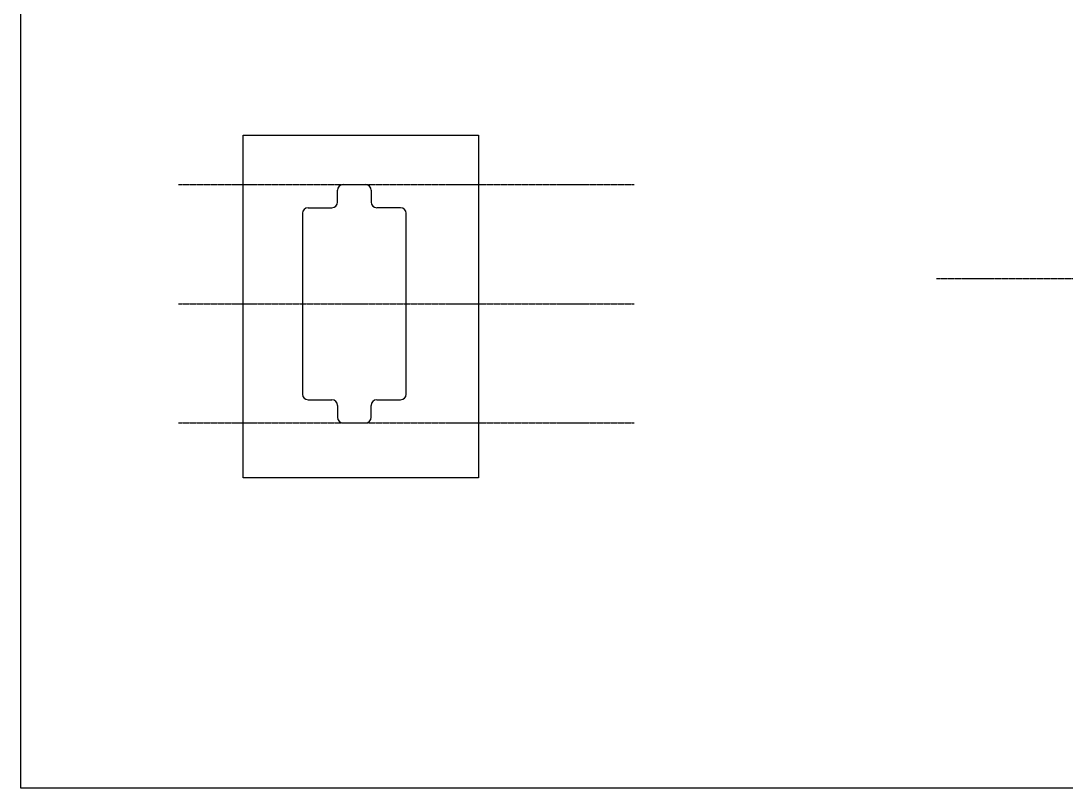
# Model space of a CAD drawing. Extents: x 38 to 1158, y 110 to 906.
# Drawn here: x 39.3 to 412.3, y 109.8 to 383.4 of the extents above; entities that cross this region are included whole.
import ezdxf

# ---------------------------------------------------------------- set-up
doc = ezdxf.new("R2010")
doc.units = 0
doc.linetypes.add('$CONSTRUCTION', pattern=[0.3, 0.2, -0.05, 0, -0.05])
for name, color, linetype in [('$CONSTRUCTION', 254, '$CONSTRUCTION'), ('BORDER', 7, 'CONTINUOUS'), ('NECK', 7, 'CONTINUOUS')]:
    doc.layers.add(name, color=color, linetype=linetype)

msp = doc.modelspace()

# ---------------------------------------------------------------- linework, layer by layer
at = {"layer": '$CONSTRUCTION'}
for p, q in [((95.475723, 325.057216), (258.169067, 325.057216)), ((366.030945, 291.517756), (854.110962, 291.517756)), ((95.475723, 282.557216), (258.169067, 282.557216)), ((95.475723, 240.057216), (258.169067, 240.057216))]:
    msp.add_line(p, q, dxfattribs=at)
at = {"layer": 'BORDER', "color": 7, "linetype": 'CONTINUOUS'}
msp.add_lwpolyline([(39.268144, 906.147238), (1158.101967, 906.147238), (1158.101967, 109.793407), (39.268144, 109.793407), (39.268144, 906.147238), (39.268144, 906.147238)], close=True, dxfattribs=at)
at = {"layer": 'NECK', "color": 7, "linetype": 'CONTINUOUS'}
for p, q in [((154.285829, 325.057216), (162.285819, 325.057216)), ((152.285829, 318.807216), (152.285829, 323.057216)), ((164.285819, 323.057216), (164.285819, 318.807216)), ((139.785823, 314.807216), (139.785823, 250.307216)), ((141.785823, 316.807216), (150.285829, 316.807216)), ((174.785823, 316.807216), (166.285819, 316.807216)), ((176.785823, 250.307216), (176.785823, 314.807216)), ((141.785823, 248.307216), (150.285829, 248.307216)), ((152.285829, 246.307216), (152.285829, 242.057216)), ((164.285819, 242.057216), (164.285819, 246.307216)), ((166.285819, 248.307216), (174.785823, 248.307216)), ((154.285829, 240.057216), (162.285819, 240.057216))]:
    msp.add_line(p, q, dxfattribs=at)
msp.add_lwpolyline([(118.54048, 342.744353), (202.605674, 342.744353), (202.605674, 220.410674), (118.54048, 220.410674), (118.54048, 342.744353), (118.54048, 342.744353)], close=True, dxfattribs=at)
for centre, start, end in [((154.285829, 323.057216), 90, 180), ((162.285819, 323.057216), 0, 90), ((150.285829, 318.807216), -90, 0), ((166.285819, 318.807216), 180, 270), ((141.785823, 314.807216), 90, 180), ((174.785823, 314.807216), 0, 90), ((141.785823, 250.307216), 180, 270), ((174.785823, 250.307216), -90, 0), ((150.285829, 246.307216), 0, 90), ((166.285819, 246.307216), 90, 180), ((154.285829, 242.057216), 180, 270), ((162.285819, 242.057216), -90, 0)]:
    msp.add_arc(centre, 2, start, end, dxfattribs=at)

doc.saveas('drawing.dxf')
